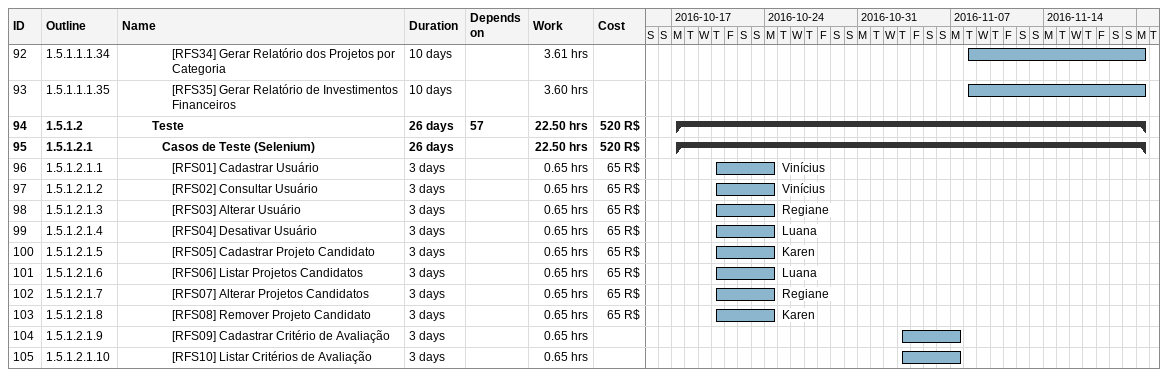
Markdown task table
| ID | WBS | Task | Duration | Start | Finish | Predecessors | Resources | Work (h) | Cost (R$) |
|---|---|---|---|---|---|---|---|---|---|
| 92 | 1.5.1.1.1.34 | [RFS34] Gerar Relatório dos Projetos por Categoria | 10d | 2016-11-08 | 2016-11-21 |  |  | 3.61 |  |
| 93 | 1.5.1.1.1.35 | [RFS35] Gerar Relatório de Investimentos Financeiros | 10d | 2016-11-08 | 2016-11-21 |  |  | 3.60 |  |
| 94 | 1.5.1.2 | **Teste** | 26d | 2016-10-17 | 2016-11-21 | 57 |  | 22.50 | 520 |
| 95 | 1.5.1.2.1 | **Casos de Teste (Selenium)** | 26d | 2016-10-17 | 2016-11-21 |  |  | 22.50 | 520 |
| 96 | 1.5.1.2.1.1 | [RFS01] Cadastrar Usuário | 3d | 2016-10-20 | 2016-10-24 |  | Vinícius | 0.65 | 65 |
| 97 | 1.5.1.2.1.2 | [RFS02] Consultar Usuário | 3d | 2016-10-20 | 2016-10-24 |  | Vinícius | 0.65 | 65 |
| 98 | 1.5.1.2.1.3 | [RFS03] Alterar Usuário | 3d | 2016-10-20 | 2016-10-24 |  | Regiane | 0.65 | 65 |
| 99 | 1.5.1.2.1.4 | [RFS04] Desativar Usuário | 3d | 2016-10-20 | 2016-10-24 |  | Luana | 0.65 | 65 |
| 100 | 1.5.1.2.1.5 | [RFS05] Cadastrar Projeto Candidato | 3d | 2016-10-20 | 2016-10-24 |  | Karen | 0.65 | 65 |
| 101 | 1.5.1.2.1.6 | [RFS06] Listar Projetos Candidatos | 3d | 2016-10-20 | 2016-10-24 |  | Luana | 0.65 | 65 |
| 102 | 1.5.1.2.1.7 | [RFS07] Alterar Projetos Candidatos | 3d | 2016-10-20 | 2016-10-24 |  | Regiane | 0.65 | 65 |
| 103 | 1.5.1.2.1.8 | [RFS08] Remover Projeto Candidato | 3d | 2016-10-20 | 2016-10-24 |  | Karen | 0.65 | 65 |
| 104 | 1.5.1.2.1.9 | [RFS09] Cadastrar Critério de Avaliação | 3d | 2016-11-03 | 2016-11-07 |  |  | 0.65 |  |
| 105 | 1.5.1.2.1.10 | [RFS10] Listar Critérios de Avaliação | 3d | 2016-11-03 | 2016-11-07 |  |  | 0.65 |  |
